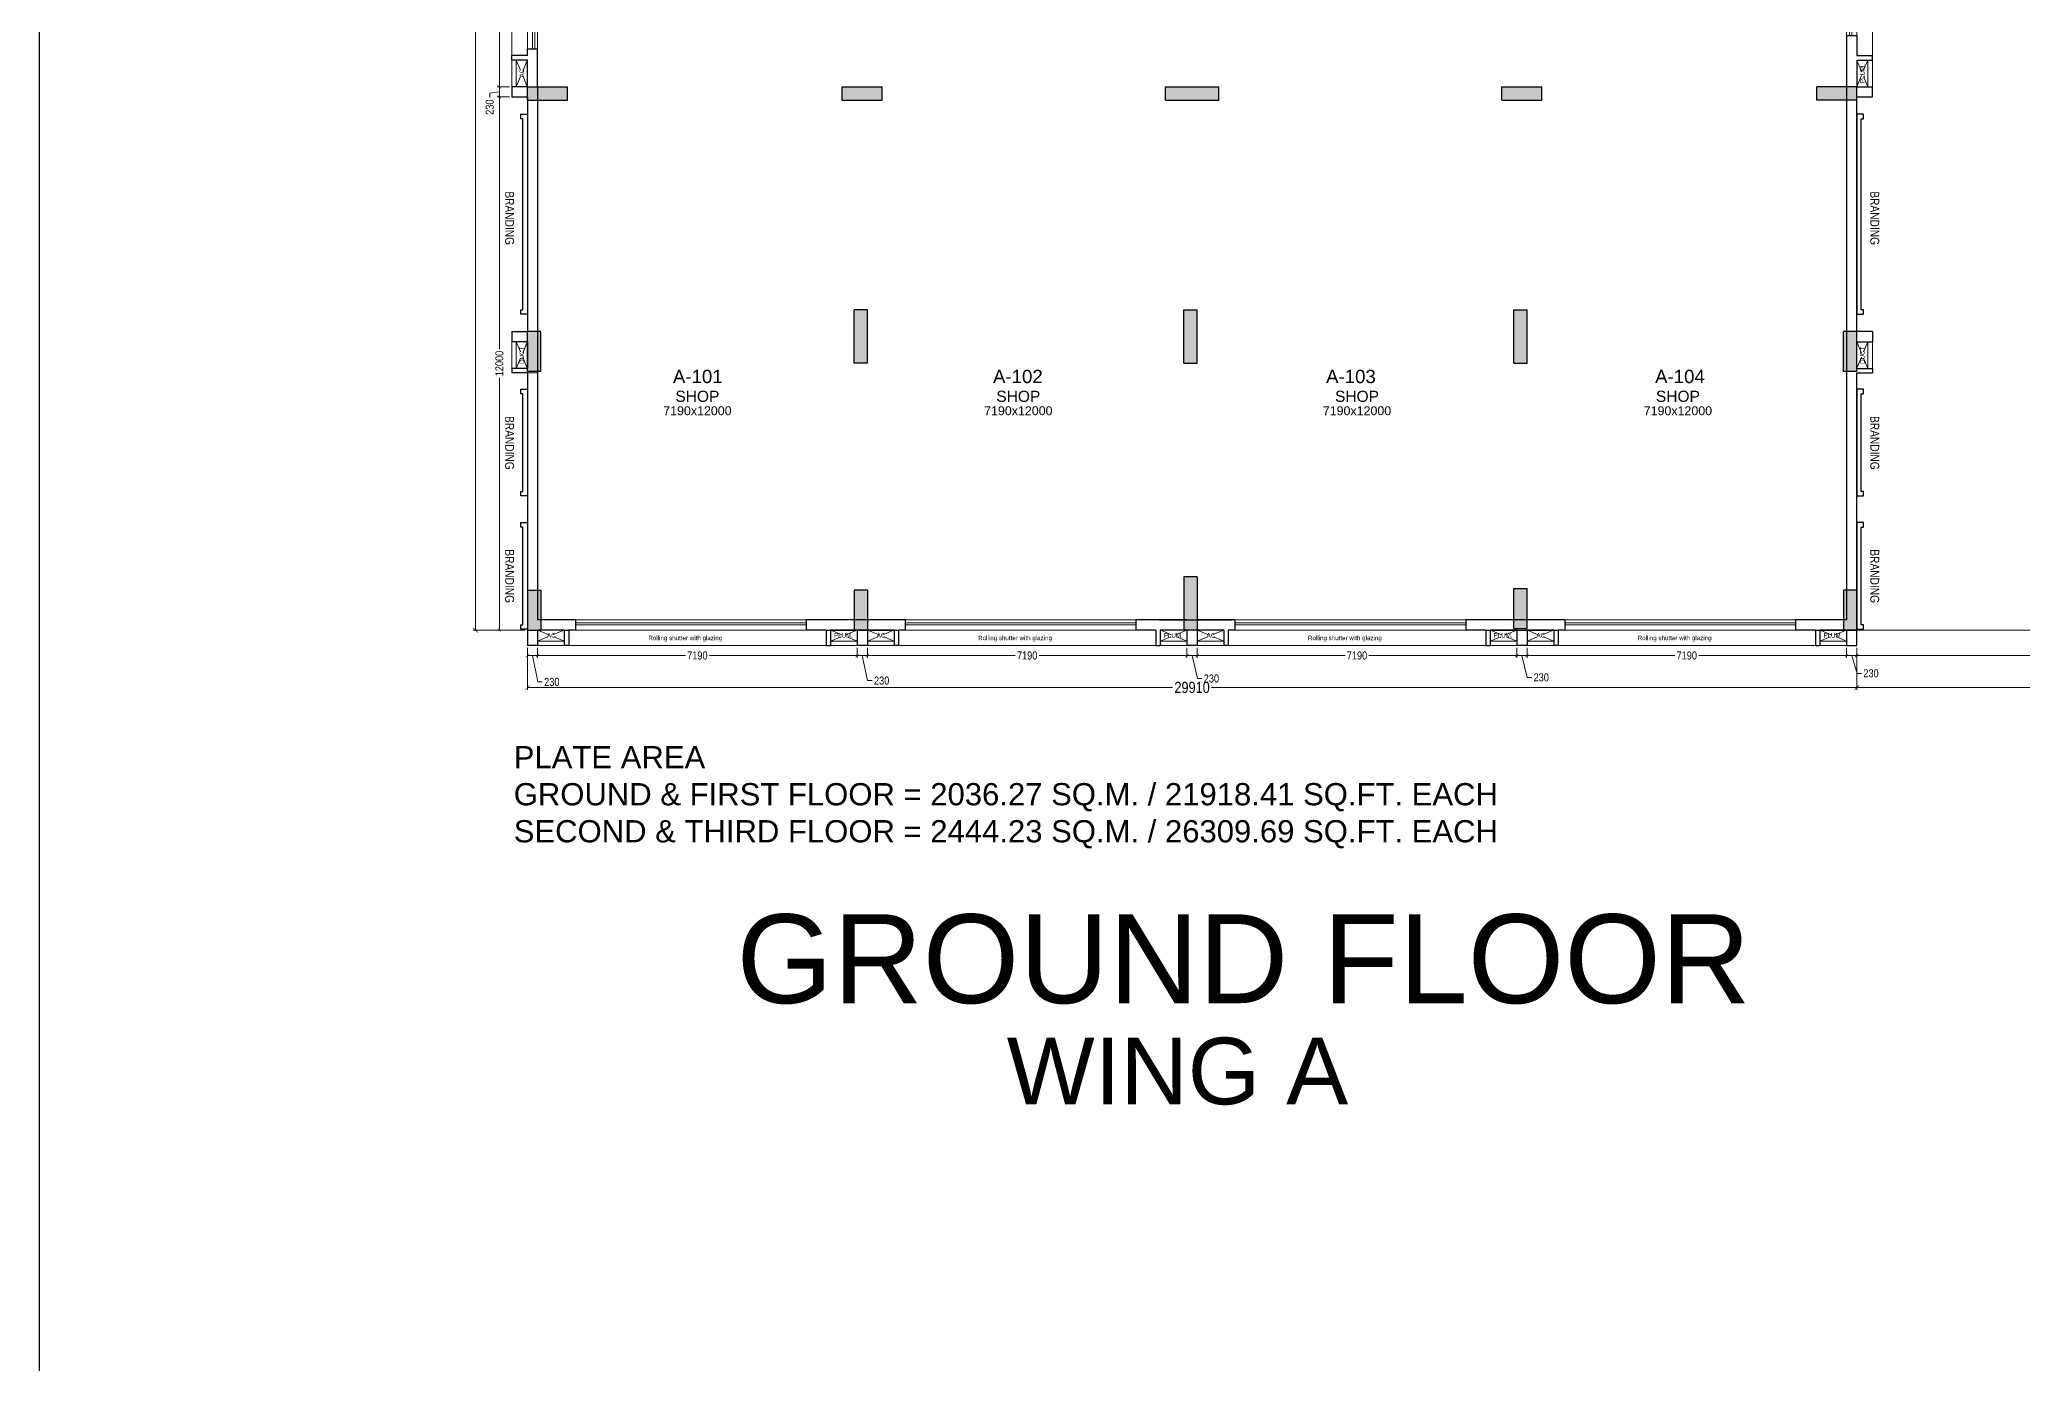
# Model space of a CAD drawing. Header units: metres. Extents: x 9819 to 10514, y 4405 to 4599.
# Drawn here: x 9907.86 to 9952.47, y 4502.13 to 4531.92 of the extents above; entities that cross this region are included whole.
import ezdxf
from ezdxf.enums import TextEntityAlignment as Align

# ---------------------------------------------------------------- set-up
doc = ezdxf.new("R2010")
doc.units = ezdxf.units.M
doc.header["$MEASUREMENT"] = 0
doc.header["$PDMODE"] = 35
doc.header["$PDSIZE"] = 0.3
doc.linetypes.add('HIDDEN', pattern=[0.375, 0.25, -0.125])
for name, color, linetype in [('A_COL. NO', 4, 'Continuous'), ('A_SIGNAGE', 171, 'Continuous'), ('STRU. COL.', 1, 'Continuous')]:
    doc.layers.add(name, color=color, linetype=linetype)
for name, color, linetype, lineweight in [('A_COMMENTS', 3, 'Continuous', 0), ('A_DOOR-WIN', 23, 'Continuous', 9), ('A_DOTTED', 8, 'HIDDEN', 0), ('A_EXT DIM', 7, 'Continuous', 5), ('A_FURN', 43, 'Continuous', 9), ('A_LEDGE', 252, 'Continuous', 15), ('A_SHOP NO.', 113, 'Continuous', 5), ('A_SILL 0.09', 9, 'Continuous', 9), ('A_SILL 0.25', 25, 'Continuous', 15), ('A_STAIRS', 21, 'Continuous', 9), ('A_TEXT', 7, 'Continuous', 5), ('A_WALL', 7, 'Continuous', 30)]:
    doc.layers.add(name, color=color, linetype=linetype, lineweight=lineweight)
doc.layers.get('A_COL. NO').off()
doc.styles.add('A', font='ARIALN.TTF')
doc.styles.get("Standard").update_dxf_attribs({"font": 'arial.ttf'})
doc.dimstyles.new('DIM IN MM', dxfattribs={"dimtxt": 0.18, "dimasz": 0.075, "dimexe": 0.05, "dimexo": 0.05, "dimgap": 0.05, "dimtad": 0, "dimdec": 0, "dimlfac": 1000, "dimzin": 3, "dimdsep": 46, "dimtxsty": 'A', "dimblk1": 'ARCHTICK', "dimblk2": 'ARCHTICK', "dimsah": 1, "dimcen": 0, "dimclrd": 256, "dimclre": 256, "dimclrt": 256, "dimadec": 0, "dimazin": 0, "dimtfac": 1, "dimtdec": 0, "dimtofl": 0, "dimtmove": 1, "dimatfit": 3, "dimfxl": 1, "dimtolj": 1, "dimtzin": 0, "dimlwd": -1, "dimlwe": -1, "dimarcsym": 0})
doc.dimstyles.new('DIM IN MM LARGE', dxfattribs={"dimtxt": 0.25, "dimasz": 0.1, "dimexe": 0.05, "dimexo": 0.05, "dimgap": 0.05, "dimtad": 0, "dimdec": 0, "dimlfac": 1000, "dimzin": 3, "dimdsep": 46, "dimtxsty": 'A', "dimblk1": 'ARCHTICK', "dimblk2": 'ARCHTICK', "dimsah": 1, "dimcen": 0, "dimclrd": 256, "dimclre": 256, "dimclrt": 256, "dimadec": 0, "dimazin": 0, "dimtfac": 1, "dimtdec": 0, "dimtofl": 0, "dimtmove": 2, "dimatfit": 3, "dimfxl": 1, "dimtolj": 1, "dimtzin": 0, "dimlwd": -1, "dimlwe": -1, "dimarcsym": 0})

# ---------------------------------------------------------------- blocks, each defined once
blk = doc.blocks.new('Typical shops Gr.')
at = {"layer": 'A_DOOR-WIN'}
for p, q in [((30.095, -1.08), (30.095, -5.08)), ((30.145, -1.08), (30.145, -5.08)), ((0.465, -5.38), (0.465, -1.38)), ((0.515, -5.38), (0.515, -1.38))]:
    blk.add_line(p, q, dxfattribs=at)
at = {"layer": 'A_DOTTED'}
for p, q in [((0.1, -0.83), (0.35, -0.23)), ((0.1, -0.23), (0.35, -0.83)), ((30.51, -0.23), (30.26, -0.83)), ((30.51, -0.83), (30.26, -0.23)), ((0.1, -6.23), (0.35, -5.63)), ((0.1, -5.63), (0.35, -6.23)), ((30.51, -5.63), (30.26, -6.23)), ((30.51, -6.23), (30.26, -5.63))]:
    blk.add_line(p, q, dxfattribs=at)
at = {"layer": 'A_LEDGE'}
for p, q in [((0, -0.83), (0, -0.23)), ((0.1, -0.83), (0.1, -0.23)), ((30.51, -0.83), (30.51, -0.23)), ((30.61, -0.83), (30.61, -0.23)), ((0, -5.63), (0, -6.23)), ((0.1, -5.63), (0.1, -6.23)), ((30.51, -5.63), (30.51, -6.23)), ((30.61, -5.63), (30.61, -6.23))]:
    blk.add_line(p, q, dxfattribs=at)
at = {"layer": 'A_SILL 0.09'}
for p, q in [((30.03, -5.08), (30.03, -1.08)), ((30.26, -1.08), (30.26, -5.08)), ((0.35, -5.38), (0.35, -1.38)), ((0.58, -1.38), (0.58, -5.38))]:
    blk.add_line(p, q, dxfattribs=at)
at = {"layer": 'A_STAIRS'}
for p, q in [((0, -5.53), (0, -0.93)), ((30.61, -5.53), (30.61, -0.93))]:
    blk.add_line(p, q, dxfattribs=at)
at = {"layer": 'A_WALL'}
for p, q in [((0, -0.23), (0, 0)), ((30.61, 0), (30.61, -0.23)), ((0.35, -0.23), (0, -0.23)), ((0.35, -0.83), (0.35, -0.23)), ((0.58, -1.38), (0.58, -0.23)), ((30.03, -0.23), (30.03, -1.08)), ((30.26, -0.23), (30.61, -0.23)), ((30.26, -0.23), (30.26, -0.83)), ((0.35, -0.83), (0, -0.83)), ((0, -0.83), (0, -0.93)), ((30.26, -0.83), (30.61, -0.83)), ((30.61, -0.83), (30.61, -0.93)), ((0.35, -0.93), (0, -0.93)), ((0.35, -1.38), (0.35, -0.93)), ((30.26, -1.08), (30.03, -1.08)), ((30.26, -0.93), (30.61, -0.93)), ((30.26, -0.93), (30.26, -1.08)), ((0.58, -1.38), (0.35, -1.38)), ((30.03, -5.08), (30.03, -6.23)), ((30.03, -5.08), (30.26, -5.08)), ((30.26, -5.08), (30.26, -5.53)), ((0.35, -5.53), (0, -5.53)), ((0, -5.63), (0, -5.53)), ((0.35, -5.63), (0, -5.63)), ((0.35, -5.53), (0.35, -5.38)), ((0.35, -5.38), (0.58, -5.38)), ((0.35, -6.23), (0.35, -5.63)), ((0.58, -6.23), (0.58, -5.38)), ((30.26, -5.53), (30.61, -5.53)), ((30.26, -5.63), (30.26, -6.23)), ((30.26, -5.63), (30.61, -5.63)), ((30.61, -5.63), (30.61, -5.53)), ((0.35, -6.23), (0, -6.23)), ((30.26, -6.23), (30.61, -6.23))]:
    blk.add_line(p, q, dxfattribs=at)
at = {"layer": 'A_TEXT'}
for s, p in [('PLUM.', (0.274, -0.523)), ('AC', (30.436, -0.531)), ('Rolling shutter with glazing', (0.282, -3.034)), ('Rolling shutter with glazing', (30.399, -3.428)), ('PLUM.', (30.434, -5.936)), ('AC', (0.274, -5.923))]:
    blk.add_text(s, height=0.1, rotation=90, dxfattribs=at).set_placement(p, align=Align.CENTER)
for s, height, p in [('SHOP', 0.25, (7.92, -2.855)), ('SHOP', 0.25, (22.837, -2.855)), ('14840x6000', 0.2, (7.92, -3.155)), ('14840x6000', 0.2, (22.821, -3.155))]:
    blk.add_text(s, height=height, dxfattribs=at).set_placement(p, align=Align.CENTER)
blk = doc.blocks.new('Front shops Gr.')
at = {"layer": 'A_DOOR-WIN'}
for p, q in [((6.04, -11.835), (0.85, -11.835)), ((6.04, -11.885), (0.85, -11.885)), ((13.46, -11.835), (8.27, -11.835)), ((13.46, -11.885), (8.27, -11.885))]:
    blk.add_line(p, q, dxfattribs=at)
at = {"layer": 'A_DOTTED'}
for p, q in [((0.6, -12.25), (0, -12)), ((0, -12.25), (0.6, -12)), ((6.59, -12.25), (7.19, -12)), ((7.19, -12.25), (6.59, -12)), ((7.42, -12.25), (8.02, -12)), ((8.02, -12.25), (7.42, -12)), ((14.01, -12.25), (14.61, -12)), ((14.61, -12.25), (14.01, -12))]:
    blk.add_line(p, q, dxfattribs=at)
at = {"layer": 'A_LEDGE'}
for p, q in [((0.6, -12.25), (0, -12.25)), ((0.6, -12.35), (0, -12.35)), ((6.59, -12.25), (7.19, -12.25)), ((6.59, -12.35), (7.19, -12.35)), ((8.02, -12.25), (7.42, -12.25)), ((8.02, -12.35), (7.42, -12.35)), ((14.01, -12.25), (14.61, -12.25)), ((14.01, -12.35), (14.61, -12.35))]:
    blk.add_line(p, q, dxfattribs=at)
at = {"layer": 'A_SILL 0.09'}
for p, q in [((0.85, -11.77), (6.04, -11.77)), ((6.04, -12), (0.85, -12)), ((8.27, -11.77), (13.46, -11.77)), ((13.46, -12), (8.27, -12))]:
    blk.add_line(p, q, dxfattribs=at)
at = {"layer": 'A_STAIRS'}
for p, q in [((0.7, -12.35), (6.49, -12.35)), ((8.12, -12.35), (13.91, -12.35))]:
    blk.add_line(p, q, dxfattribs=at)
at = {"layer": 'A_WALL'}
for p, q in [((0.85, -11.77), (0, -11.77)), ((0, -12), (0, -12.35)), ((0.6, -12), (0, -12)), ((0.6, -12), (0.6, -12.35)), ((0.85, -12), (0.7, -12)), ((0.7, -12), (0.7, -12.35)), ((0.85, -11.77), (0.85, -12)), ((6.04, -11.77), (6.04, -12)), ((7.49, -11.77), (6.04, -11.77)), ((6.49, -12), (6.04, -12)), ((6.49, -12), (6.49, -12.35)), ((7.19, -12), (6.59, -12)), ((6.59, -12), (6.59, -12.35)), ((7.19, -12), (7.19, -12.35)), ((8.02, -12), (7.42, -12)), ((7.42, -12), (7.42, -12.35)), ((8.27, -11.77), (7.49, -11.77)), ((8.02, -12), (8.02, -12.35)), ((8.27, -12), (8.12, -12)), ((8.12, -12), (8.12, -12.35)), ((8.27, -11.77), (8.27, -12)), ((13.46, -11.77), (13.46, -12)), ((14.61, -11.77), (13.46, -11.77)), ((13.91, -12), (13.46, -12)), ((13.91, -12), (13.91, -12.35)), ((14.61, -12), (14.01, -12)), ((14.01, -12), (14.01, -12.35)), ((14.61, -12), (14.61, -12.35)), ((0, -12.35), (-0.23, -12.35)), ((0.7, -12.35), (0.6, -12.35)), ((6.49, -12.35), (6.59, -12.35)), ((7.42, -12.35), (7.19, -12.35)), ((8.12, -12.35), (8.02, -12.35)), ((13.91, -12.35), (14.01, -12.35))]:
    blk.add_line(p, q, dxfattribs=at)
at = {"layer": 'A_TEXT'}
for s, height, p in [('SHOP', 0.25, (3.595, -6.863)), ('SHOP', 0.25, (10.815, -6.863)), ('7190x12000', 0.2, (3.595, -7.163)), ('7190x12000', 0.2, (10.815, -7.163)), ('AC', 0.1, (0.309, -12.169)), ('Rolling shutter with glazing', 0.1, (3.322, -12.227)), ('PLUM.', 0.1, (6.882, -12.169)), ('AC', 0.1, (7.729, -12.169)), ('Rolling shutter with glazing', 0.1, (10.742, -12.227)), ('PLUM.', 0.1, (14.302, -12.169))]:
    blk.add_text(s, height=height, dxfattribs=at).set_placement(p, align=Align.CENTER)
blk = doc.blocks.new('_ARCHTICK')
at = {"color": 0, "linetype": 'ByBlock', "const_width": 0.15}
blk.add_lwpolyline([(-0.5, -0.5), (0.5, 0.5)], dxfattribs=at)
blk = doc.blocks.new('*D263')
at = {"layer": 'A_EXT DIM', "transparency": 16777216}
for p, q in [((9918.433, 4536.864), (9918.153, 4536.864)), ((9918.203, 4536.864), (9918.203, 4534.135)), ((9918.203, 4530.864), (9918.203, 4533.594)), ((9918.433, 4530.864), (9918.153, 4530.864))]:
    blk.add_line(p, q, dxfattribs=at)
at = {"layer": 'Defpoints', "color": 0, "transparency": 16777216}
for p in [(9918.483, 4536.864), (9918.203, 4530.864), (9918.483, 4530.864)]:
    blk.add_point(p, dxfattribs=at)
at = {"layer": 'A_EXT DIM', "transparency": 16777216, "xscale": 0.075, "yscale": 0.075, "zscale": 0.075}
for p, rotation in [((9918.203, 4536.864), 90), ((9918.203, 4530.864), 270)]:
    blk.add_blockref('_ARCHTICK', p, dxfattribs=dict(at, rotation=rotation))
at = {"layer": 'A_EXT DIM', "transparency": 16777216, "insert": (9918.203, 4533.864), "char_height": 0.18, "attachment_point": 5, "rotation": 90, "style": 'A'}
blk.add_mtext('\\A1;6000', dxfattribs=at)
blk = doc.blocks.new('*D264')
at = {"layer": 'A_EXT DIM', "transparency": 16777216}
for p, q in [((9918.433, 4530.864), (9918.153, 4530.864)), ((9918.203, 4530.864), (9918.203, 4530.634)), ((9918.203, 4530.749), (9917.986, 4530.719)), ((9917.986, 4530.719), (9917.986, 4530.619)), ((9918.433, 4530.634), (9918.153, 4530.634))]:
    blk.add_line(p, q, dxfattribs=at)
at = {"layer": 'Defpoints', "color": 0, "transparency": 16777216}
for p in [(9918.483, 4530.864), (9918.203, 4530.634), (9918.483, 4530.634)]:
    blk.add_point(p, dxfattribs=at)
at = {"layer": 'A_EXT DIM', "transparency": 16777216, "xscale": 0.075, "yscale": 0.075, "zscale": 0.075}
for p, rotation in [((9918.203, 4530.864), 90), ((9918.203, 4530.634), 270)]:
    blk.add_blockref('_ARCHTICK', p, dxfattribs=dict(at, rotation=rotation))
at = {"layer": 'A_EXT DIM', "transparency": 16777216, "insert": (9917.986, 4530.405), "char_height": 0.18, "attachment_point": 5, "rotation": 90, "style": 'A'}
blk.add_mtext('\\A1;230', dxfattribs=at)
blk = doc.blocks.new('*D265')
at = {"layer": 'A_EXT DIM', "transparency": 16777216}
for p, q in [((9918.433, 4530.634), (9918.153, 4530.634)), ((9918.203, 4530.634), (9918.203, 4524.955)), ((9918.203, 4518.634), (9918.203, 4524.314)), ((9918.783, 4518.634), (9918.153, 4518.634))]:
    blk.add_line(p, q, dxfattribs=at)
at = {"layer": 'Defpoints', "color": 0, "transparency": 16777216}
for p in [(9918.483, 4530.634), (9918.203, 4518.634), (9918.833, 4518.634)]:
    blk.add_point(p, dxfattribs=at)
at = {"layer": 'A_EXT DIM', "transparency": 16777216, "xscale": 0.075, "yscale": 0.075, "zscale": 0.075}
for p, rotation in [((9918.203, 4530.634), 90), ((9918.203, 4518.634), 270)]:
    blk.add_blockref('_ARCHTICK', p, dxfattribs=dict(at, rotation=rotation))
at = {"layer": 'A_EXT DIM', "transparency": 16777216, "insert": (9918.203, 4524.634), "char_height": 0.18, "attachment_point": 5, "rotation": 90, "style": 'A'}
blk.add_mtext('\\A1;12000', dxfattribs=at)
blk = doc.blocks.new('*D266')
at = {"layer": 'A_EXT DIM', "transparency": 16777216}
for p, q in [((9918.833, 4518.234), (9918.833, 4518.012)), ((9918.833, 4518.062), (9919.063, 4518.062)), ((9918.948, 4518.062), (9919.069, 4517.468)), ((9919.063, 4518.234), (9919.063, 4518.012)), ((9919.069, 4517.468), (9919.169, 4517.468))]:
    blk.add_line(p, q, dxfattribs=at)
at = {"layer": 'Defpoints', "color": 0, "transparency": 16777216}
for p in [(9918.833, 4518.284), (9919.063, 4518.284), (9919.063, 4518.062)]:
    blk.add_point(p, dxfattribs=at)
at = {"layer": 'A_EXT DIM', "transparency": 16777216, "xscale": 0.075, "yscale": 0.075, "zscale": 0.075, "rotation": 180}
blk.add_blockref('_ARCHTICK', (9918.833, 4518.062), dxfattribs=at)
at = {"layer": 'A_EXT DIM', "transparency": 16777216, "xscale": 0.075, "yscale": 0.075, "zscale": 0.075}
blk.add_blockref('_ARCHTICK', (9919.063, 4518.062), dxfattribs=at)
at = {"layer": 'A_EXT DIM', "transparency": 16777216, "insert": (9919.383, 4517.468), "char_height": 0.18, "attachment_point": 5, "style": 'A'}
blk.add_mtext('\\A1;230', dxfattribs=at)
blk = doc.blocks.new('*D267')
at = {"layer": 'A_EXT DIM', "transparency": 16777216}
for p, q in [((9919.063, 4518.234), (9919.063, 4518.012)), ((9919.063, 4518.062), (9922.389, 4518.062)), ((9926.253, 4518.062), (9922.928, 4518.062)), ((9926.253, 4518.234), (9926.253, 4518.012))]:
    blk.add_line(p, q, dxfattribs=at)
at = {"layer": 'Defpoints', "color": 0, "transparency": 16777216}
for p in [(9919.063, 4518.284), (9926.253, 4518.284), (9926.253, 4518.062)]:
    blk.add_point(p, dxfattribs=at)
at = {"layer": 'A_EXT DIM', "transparency": 16777216, "xscale": 0.075, "yscale": 0.075, "zscale": 0.075, "rotation": 180}
blk.add_blockref('_ARCHTICK', (9919.063, 4518.062), dxfattribs=at)
at = {"layer": 'A_EXT DIM', "transparency": 16777216, "xscale": 0.075, "yscale": 0.075, "zscale": 0.075}
blk.add_blockref('_ARCHTICK', (9926.253, 4518.062), dxfattribs=at)
at = {"layer": 'A_EXT DIM', "transparency": 16777216, "insert": (9922.658, 4518.062), "char_height": 0.18, "attachment_point": 5, "style": 'A'}
blk.add_mtext('\\A1;7190', dxfattribs=at)
blk = doc.blocks.new('*D268')
at = {"layer": 'A_EXT DIM', "transparency": 16777216}
for p, q in [((9926.253, 4518.234), (9926.253, 4518.012)), ((9926.253, 4518.062), (9926.483, 4518.062)), ((9926.368, 4518.062), (9926.489, 4517.497)), ((9926.483, 4518.234), (9926.483, 4518.012)), ((9926.489, 4517.497), (9926.589, 4517.497))]:
    blk.add_line(p, q, dxfattribs=at)
at = {"layer": 'Defpoints', "color": 0, "transparency": 16777216}
for p in [(9926.253, 4518.284), (9926.483, 4518.284), (9926.483, 4518.062)]:
    blk.add_point(p, dxfattribs=at)
at = {"layer": 'A_EXT DIM', "transparency": 16777216, "xscale": 0.075, "yscale": 0.075, "zscale": 0.075, "rotation": 180}
blk.add_blockref('_ARCHTICK', (9926.253, 4518.062), dxfattribs=at)
at = {"layer": 'A_EXT DIM', "transparency": 16777216, "xscale": 0.075, "yscale": 0.075, "zscale": 0.075}
blk.add_blockref('_ARCHTICK', (9926.483, 4518.062), dxfattribs=at)
at = {"layer": 'A_EXT DIM', "transparency": 16777216, "insert": (9926.803, 4517.497), "char_height": 0.18, "attachment_point": 5, "style": 'A'}
blk.add_mtext('\\A1;230', dxfattribs=at)
blk = doc.blocks.new('*D269')
at = {"layer": 'A_EXT DIM', "transparency": 16777216}
for p, q in [((9926.483, 4518.234), (9926.483, 4518.012)), ((9926.483, 4518.062), (9929.809, 4518.062)), ((9933.673, 4518.062), (9930.348, 4518.062)), ((9933.673, 4518.234), (9933.673, 4518.012))]:
    blk.add_line(p, q, dxfattribs=at)
at = {"layer": 'Defpoints', "color": 0, "transparency": 16777216}
for p in [(9926.483, 4518.284), (9933.673, 4518.284), (9933.673, 4518.062)]:
    blk.add_point(p, dxfattribs=at)
at = {"layer": 'A_EXT DIM', "transparency": 16777216, "xscale": 0.075, "yscale": 0.075, "zscale": 0.075, "rotation": 180}
blk.add_blockref('_ARCHTICK', (9926.483, 4518.062), dxfattribs=at)
at = {"layer": 'A_EXT DIM', "transparency": 16777216, "xscale": 0.075, "yscale": 0.075, "zscale": 0.075}
blk.add_blockref('_ARCHTICK', (9933.673, 4518.062), dxfattribs=at)
at = {"layer": 'A_EXT DIM', "transparency": 16777216, "insert": (9930.078, 4518.062), "char_height": 0.18, "attachment_point": 5, "style": 'A'}
blk.add_mtext('\\A1;7190', dxfattribs=at)
blk = doc.blocks.new('*D270')
at = {"layer": 'A_EXT DIM', "transparency": 16777216}
for p, q in [((9933.673, 4518.234), (9933.673, 4518.012)), ((9933.673, 4518.062), (9933.903, 4518.062)), ((9933.788, 4518.062), (9933.909, 4517.545)), ((9933.903, 4518.234), (9933.903, 4518.012)), ((9933.909, 4517.545), (9934.009, 4517.545))]:
    blk.add_line(p, q, dxfattribs=at)
at = {"layer": 'Defpoints', "color": 0, "transparency": 16777216}
for p in [(9933.673, 4518.284), (9933.903, 4518.284), (9933.903, 4518.062)]:
    blk.add_point(p, dxfattribs=at)
at = {"layer": 'A_EXT DIM', "transparency": 16777216, "xscale": 0.075, "yscale": 0.075, "zscale": 0.075, "rotation": 180}
blk.add_blockref('_ARCHTICK', (9933.673, 4518.062), dxfattribs=at)
at = {"layer": 'A_EXT DIM', "transparency": 16777216, "xscale": 0.075, "yscale": 0.075, "zscale": 0.075}
blk.add_blockref('_ARCHTICK', (9933.903, 4518.062), dxfattribs=at)
at = {"layer": 'A_EXT DIM', "transparency": 16777216, "insert": (9934.223, 4517.545), "char_height": 0.18, "attachment_point": 5, "style": 'A'}
blk.add_mtext('\\A1;230', dxfattribs=at)
blk = doc.blocks.new('*D271')
at = {"layer": 'A_EXT DIM', "transparency": 16777216}
for p, q in [((9933.903, 4518.234), (9933.903, 4518.012)), ((9933.903, 4518.062), (9937.229, 4518.062)), ((9941.093, 4518.062), (9937.768, 4518.062)), ((9941.093, 4518.234), (9941.093, 4518.012))]:
    blk.add_line(p, q, dxfattribs=at)
at = {"layer": 'Defpoints', "color": 0, "transparency": 16777216}
for p in [(9933.903, 4518.284), (9941.093, 4518.284), (9941.093, 4518.062)]:
    blk.add_point(p, dxfattribs=at)
at = {"layer": 'A_EXT DIM', "transparency": 16777216, "xscale": 0.075, "yscale": 0.075, "zscale": 0.075, "rotation": 180}
blk.add_blockref('_ARCHTICK', (9933.903, 4518.062), dxfattribs=at)
at = {"layer": 'A_EXT DIM', "transparency": 16777216, "xscale": 0.075, "yscale": 0.075, "zscale": 0.075}
blk.add_blockref('_ARCHTICK', (9941.093, 4518.062), dxfattribs=at)
at = {"layer": 'A_EXT DIM', "transparency": 16777216, "insert": (9937.498, 4518.062), "char_height": 0.18, "attachment_point": 5, "style": 'A'}
blk.add_mtext('\\A1;7190', dxfattribs=at)
blk = doc.blocks.new('*D272')
at = {"layer": 'A_EXT DIM', "transparency": 16777216}
for p, q in [((9941.093, 4518.234), (9941.093, 4518.012)), ((9941.093, 4518.062), (9941.323, 4518.062)), ((9941.208, 4518.062), (9941.329, 4517.569)), ((9941.323, 4518.234), (9941.323, 4518.012)), ((9941.329, 4517.569), (9941.429, 4517.569))]:
    blk.add_line(p, q, dxfattribs=at)
at = {"layer": 'Defpoints', "color": 0, "transparency": 16777216}
for p in [(9941.093, 4518.284), (9941.323, 4518.284), (9941.323, 4518.062)]:
    blk.add_point(p, dxfattribs=at)
at = {"layer": 'A_EXT DIM', "transparency": 16777216, "xscale": 0.075, "yscale": 0.075, "zscale": 0.075, "rotation": 180}
blk.add_blockref('_ARCHTICK', (9941.093, 4518.062), dxfattribs=at)
at = {"layer": 'A_EXT DIM', "transparency": 16777216, "xscale": 0.075, "yscale": 0.075, "zscale": 0.075}
blk.add_blockref('_ARCHTICK', (9941.323, 4518.062), dxfattribs=at)
at = {"layer": 'A_EXT DIM', "transparency": 16777216, "insert": (9941.643, 4517.569), "char_height": 0.18, "attachment_point": 5, "style": 'A'}
blk.add_mtext('\\A1;230', dxfattribs=at)
blk = doc.blocks.new('*D273')
at = {"layer": 'A_EXT DIM', "transparency": 16777216}
for p, q in [((9941.323, 4518.234), (9941.323, 4518.012)), ((9941.323, 4518.062), (9944.649, 4518.062)), ((9948.513, 4518.062), (9945.188, 4518.062)), ((9948.513, 4518.234), (9948.513, 4518.012))]:
    blk.add_line(p, q, dxfattribs=at)
at = {"layer": 'Defpoints', "color": 0, "transparency": 16777216}
for p in [(9941.323, 4518.284), (9948.513, 4518.284), (9948.513, 4518.062)]:
    blk.add_point(p, dxfattribs=at)
at = {"layer": 'A_EXT DIM', "transparency": 16777216, "xscale": 0.075, "yscale": 0.075, "zscale": 0.075, "rotation": 180}
blk.add_blockref('_ARCHTICK', (9941.323, 4518.062), dxfattribs=at)
at = {"layer": 'A_EXT DIM', "transparency": 16777216, "xscale": 0.075, "yscale": 0.075, "zscale": 0.075}
blk.add_blockref('_ARCHTICK', (9948.513, 4518.062), dxfattribs=at)
at = {"layer": 'A_EXT DIM', "transparency": 16777216, "insert": (9944.918, 4518.062), "char_height": 0.18, "attachment_point": 5, "style": 'A'}
blk.add_mtext('\\A1;7190', dxfattribs=at)
blk = doc.blocks.new('*D274')
at = {"layer": 'A_EXT DIM', "transparency": 16777216}
for p, q in [((9948.513, 4518.234), (9948.513, 4518.012)), ((9948.513, 4518.062), (9948.743, 4518.062)), ((9948.628, 4518.062), (9948.749, 4517.661)), ((9948.743, 4518.234), (9948.743, 4518.012)), ((9948.749, 4517.661), (9948.849, 4517.661))]:
    blk.add_line(p, q, dxfattribs=at)
at = {"layer": 'Defpoints', "color": 0, "transparency": 16777216}
for p in [(9948.513, 4518.284), (9948.743, 4518.284), (9948.743, 4518.062)]:
    blk.add_point(p, dxfattribs=at)
at = {"layer": 'A_EXT DIM', "transparency": 16777216, "xscale": 0.075, "yscale": 0.075, "zscale": 0.075, "rotation": 180}
blk.add_blockref('_ARCHTICK', (9948.513, 4518.062), dxfattribs=at)
at = {"layer": 'A_EXT DIM', "transparency": 16777216, "xscale": 0.075, "yscale": 0.075, "zscale": 0.075}
blk.add_blockref('_ARCHTICK', (9948.743, 4518.062), dxfattribs=at)
at = {"layer": 'A_EXT DIM', "transparency": 16777216, "insert": (9949.063, 4517.661), "char_height": 0.18, "attachment_point": 5, "style": 'A'}
blk.add_mtext('\\A1;230', dxfattribs=at)
blk = doc.blocks.new('*D275')
at = {"layer": 'A_EXT DIM', "transparency": 16777216}
for p, q in [((9948.743, 4518.234), (9948.743, 4518.012)), ((9948.743, 4518.062), (9956.323, 4518.062)), ((9964.543, 4518.062), (9956.964, 4518.062)), ((9964.543, 4518.234), (9964.543, 4518.012))]:
    blk.add_line(p, q, dxfattribs=at)
at = {"layer": 'Defpoints', "color": 0, "transparency": 16777216}
for p in [(9948.743, 4518.284), (9964.543, 4518.284), (9964.543, 4518.062)]:
    blk.add_point(p, dxfattribs=at)
at = {"layer": 'A_EXT DIM', "transparency": 16777216, "xscale": 0.075, "yscale": 0.075, "zscale": 0.075, "rotation": 180}
blk.add_blockref('_ARCHTICK', (9948.743, 4518.062), dxfattribs=at)
at = {"layer": 'A_EXT DIM', "transparency": 16777216, "xscale": 0.075, "yscale": 0.075, "zscale": 0.075}
blk.add_blockref('_ARCHTICK', (9964.543, 4518.062), dxfattribs=at)
at = {"layer": 'A_EXT DIM', "transparency": 16777216, "insert": (9956.643, 4518.062), "char_height": 0.18, "attachment_point": 5, "style": 'A'}
blk.add_mtext('\\A1;15800', dxfattribs=at)
blk = doc.blocks.new('*D217')
at = {"layer": 'A_EXT DIM', "transparency": 16777216}
for p, q in [((9918.153, 4586.714), (9917.617, 4586.714)), ((9917.667, 4586.714), (9917.667, 4553.11)), ((9917.667, 4518.634), (9917.667, 4552.238)), ((9918.153, 4518.634), (9917.617, 4518.634))]:
    blk.add_line(p, q, dxfattribs=at)
at = {"layer": 'Defpoints', "color": 0, "transparency": 16777216}
for p in [(9918.203, 4586.714), (9917.667, 4518.634), (9918.203, 4518.634)]:
    blk.add_point(p, dxfattribs=at)
at = {"layer": 'A_EXT DIM', "transparency": 16777216, "xscale": 0.1, "yscale": 0.1, "zscale": 0.1}
for p, rotation in [((9917.667, 4586.714), 90), ((9917.667, 4518.634), 270)]:
    blk.add_blockref('_ARCHTICK', p, dxfattribs=dict(at, rotation=rotation))
at = {"layer": 'A_EXT DIM', "transparency": 16777216, "insert": (9917.667, 4552.674), "char_height": 0.25, "attachment_point": 5, "rotation": 90, "style": 'A'}
blk.add_mtext('\\A1;68080', dxfattribs=at)
blk = doc.blocks.new('*D218')
at = {"layer": 'A_EXT DIM', "transparency": 16777216}
for p, q in [((9918.833, 4518.012), (9918.833, 4517.293)), ((9948.743, 4518.012), (9948.743, 4517.293)), ((9918.833, 4517.343), (9933.351, 4517.343)), ((9948.743, 4517.343), (9934.225, 4517.343))]:
    blk.add_line(p, q, dxfattribs=at)
at = {"layer": 'Defpoints', "color": 0, "transparency": 16777216}
for p in [(9918.833, 4518.062), (9948.743, 4518.062), (9948.743, 4517.343)]:
    blk.add_point(p, dxfattribs=at)
at = {"layer": 'A_EXT DIM', "transparency": 16777216, "xscale": 0.1, "yscale": 0.1, "zscale": 0.1, "rotation": 180}
blk.add_blockref('_ARCHTICK', (9918.833, 4517.343), dxfattribs=at)
at = {"layer": 'A_EXT DIM', "transparency": 16777216, "xscale": 0.1, "yscale": 0.1, "zscale": 0.1}
blk.add_blockref('_ARCHTICK', (9948.743, 4517.343), dxfattribs=at)
at = {"layer": 'A_EXT DIM', "transparency": 16777216, "insert": (9933.788, 4517.343), "char_height": 0.25, "attachment_point": 5, "style": 'A'}
blk.add_mtext('\\A1;29910', dxfattribs=at)
blk = doc.blocks.new('*D219')
at = {"layer": 'A_EXT DIM', "transparency": 16777216}
for p, q in [((9948.743, 4518.012), (9948.743, 4517.293)), ((9964.543, 4518.012), (9964.543, 4517.293)), ((9948.743, 4517.343), (9956.218, 4517.343)), ((9964.543, 4517.343), (9957.069, 4517.343))]:
    blk.add_line(p, q, dxfattribs=at)
at = {"layer": 'Defpoints', "color": 0, "transparency": 16777216}
for p in [(9948.743, 4518.062), (9964.543, 4518.062), (9964.543, 4517.343)]:
    blk.add_point(p, dxfattribs=at)
at = {"layer": 'A_EXT DIM', "transparency": 16777216, "xscale": 0.1, "yscale": 0.1, "zscale": 0.1, "rotation": 180}
blk.add_blockref('_ARCHTICK', (9948.743, 4517.343), dxfattribs=at)
at = {"layer": 'A_EXT DIM', "transparency": 16777216, "xscale": 0.1, "yscale": 0.1, "zscale": 0.1}
blk.add_blockref('_ARCHTICK', (9964.543, 4517.343), dxfattribs=at)
at = {"layer": 'A_EXT DIM', "transparency": 16777216, "insert": (9956.643, 4517.343), "char_height": 0.25, "attachment_point": 5, "style": 'A'}
blk.add_mtext('\\A1;15800', dxfattribs=at)
blk = doc.blocks.new('col')
at = {"linetype": 'Continuous'}
blk.add_hatch(color=256, dxfattribs=at).paths.add_polyline_path([(0, 0), (1, 0), (1, 1), (0, 1), (0, 0)])
at = {"linetype": 'Continuous', "lineweight": 25}
for p, q in [((0, 1), (1, 1)), ((0, 1), (0, 0)), ((1, 1), (1, 0)), ((0, 0), (1, 0))]:
    blk.add_line(p, q, dxfattribs=at)
blk = doc.blocks.new('WING-A REVISEC COL.')
at = {"layer": 'STRU. COL.', "zscale": 0.23}
for p, xscale, yscale, rotation in [((5371.299, -8895.446), -0.9, 0.3, 180), ((5378.384, -8895.446), -0.9, 0.3, 180), ((5385.654, -8895.446), -1.2, 0.3, 180), ((5393.224, -8895.446), -0.9, 0.3, 180), ((5401.209, -8895.446), 0.9, 0.3, 180), ((5378.949, -8900.471), 0.3, 1.2, 180), ((5386.369, -8901.671), 1.200000000000002, 0.3000000000000004, 90), ((5393.789, -8901.671), 1.200000000000002, 0.3000000000000004, 90), ((5371.599, -8900.956), 0.3, 0.9, 180), ((5401.209, -8900.956), 0.3, 0.9, 180), ((5393.789, -8907.642), 0.9000000000000018, 0.3000000000000004, 90)]:
    blk.add_blockref('col', p, dxfattribs=dict(at, xscale=xscale, yscale=yscale, rotation=rotation))
for p, xscale, yscale in [((5386.369, -8907.676), -0.3, 1.2), ((5371.299, -8907.676), 0.3, 0.9), ((5378.949, -8907.676), -0.3, 0.9), ((5401.209, -8907.676), -0.3, 0.9)]:
    blk.add_blockref('col', p, dxfattribs=dict(at, xscale=xscale, yscale=yscale))

msp = doc.modelspace()

# ---------------------------------------------------------------- linework, layer by layer
at = {"lineweight": 0}
msp.add_line((9918.8334, 4524.4244), (9919.0634, 4524.4244), dxfattribs=at)
for p, q in [((9933.0511, 4518.8644), (9934.6811, 4518.8644)), ((9919.6634, 4518.6344), (9919.7634, 4518.6344)), ((9925.5534, 4518.6344), (9927.1834, 4518.6344)), ((9940.3934, 4518.6344), (9942.0234, 4518.6344)), ((9947.8134, 4518.6344), (9948.7434, 4518.6344))]:
    msp.add_line(p, q)
msp.add_lwpolyline([(9907.8601, 4599.1913), (10513.7871, 4599.1913), (10513.7871, 4405.0688), (9907.8601, 4405.0688)], close=True)
at = {"layer": 'A_COMMENTS'}
for points in [[(9918.5834, 4531.4644), (9918.8334, 4531.4644), (9918.8334, 4530.8644), (9918.5834, 4530.8644)], [(9948.9934, 4531.4644), (9948.7434, 4531.4644), (9948.7434, 4530.8644), (9948.9934, 4530.8644)], [(9918.5834, 4525.1244), (9918.8334, 4525.1244), (9918.8334, 4524.5244), (9918.5834, 4524.5244)], [(9948.9934, 4525.1244), (9948.7434, 4525.1244), (9948.7434, 4524.5244), (9948.9934, 4524.5244)], [(9919.0634, 4518.3844), (9919.6634, 4518.3844), (9919.6634, 4518.6344), (9919.0634, 4518.6344)], [(9925.6534, 4518.6344), (9926.2534, 4518.6344), (9926.2534, 4518.3844), (9925.6534, 4518.3844)], [(9926.4834, 4518.3844), (9927.0834, 4518.3844), (9927.0834, 4518.6344), (9926.4834, 4518.6344)], [(9933.0734, 4518.6344), (9933.6734, 4518.6344), (9933.6734, 4518.3844), (9933.0734, 4518.3844)], [(9933.9034, 4518.3844), (9934.5034, 4518.3844), (9934.5034, 4518.6344), (9933.9034, 4518.6344)], [(9940.4934, 4518.6344), (9941.0934, 4518.6344), (9941.0934, 4518.3844), (9940.4934, 4518.3844)], [(9941.3234, 4518.3844), (9941.9234, 4518.3844), (9941.9234, 4518.6344), (9941.3234, 4518.6344)], [(9947.9134, 4518.6344), (9948.5134, 4518.6344), (9948.5134, 4518.3844), (9947.9134, 4518.3844)]]:
    msp.add_lwpolyline(points, close=True, dxfattribs=at)
at = {"layer": 'A_DOTTED'}
for p, q in [((9918.5834, 4524.5244), (9918.8334, 4525.1244)), ((9918.5834, 4525.1244), (9918.8334, 4524.5244)), ((9948.9934, 4524.5244), (9948.7434, 4525.1244)), ((9948.9934, 4525.1244), (9948.7434, 4524.5244))]:
    msp.add_line(p, q, dxfattribs=at)
at = {"layer": 'A_LEDGE'}
for p, q in [((9918.4834, 4524.5244), (9918.4834, 4525.1244)), ((9918.5834, 4524.5244), (9918.5834, 4525.1244)), ((9948.9934, 4524.5244), (9948.9934, 4525.1244)), ((9949.0934, 4524.5244), (9949.0934, 4525.1244))]:
    msp.add_line(p, q, dxfattribs=at)
at = {"layer": 'A_SIGNAGE', "color": 6}
for points in [[(9918.8334, 4525.7444), (9918.6834, 4525.7444), (9918.6834, 4525.8444), (9918.7334, 4525.8444), (9918.7334, 4530.1444), (9918.6834, 4530.1444), (9918.6834, 4530.2444), (9918.8334, 4530.2444)], [(9948.7434, 4525.7444), (9948.8934, 4525.7444), (9948.8934, 4525.8444), (9948.8434, 4525.8444), (9948.8434, 4530.1444), (9948.8934, 4530.1444), (9948.8934, 4530.2444), (9948.7434, 4530.2444)], [(9918.8334, 4521.6544), (9918.6834, 4521.6544), (9918.6834, 4521.7544), (9918.7334, 4521.7544), (9918.7334, 4523.9544), (9918.6834, 4523.9544), (9918.6834, 4524.0544), (9918.8334, 4524.0544)], [(9948.7434, 4521.6544), (9948.8934, 4521.6544), (9948.8934, 4521.7544), (9948.8434, 4521.7544), (9948.8434, 4523.9544), (9948.8934, 4523.9544), (9948.8934, 4524.0544), (9948.7434, 4524.0544)], [(9918.8334, 4518.6544), (9918.6834, 4518.6544), (9918.6834, 4518.7544), (9918.7334, 4518.7544), (9918.7334, 4520.9544), (9918.6834, 4520.9544), (9918.6834, 4521.0544), (9918.8334, 4521.0544)], [(9948.7434, 4518.6544), (9948.8934, 4518.6544), (9948.8934, 4518.7544), (9948.8434, 4518.7544), (9948.8434, 4520.9544), (9948.8934, 4520.9544), (9948.8934, 4521.0544), (9948.7434, 4521.0544)]]:
    msp.add_lwpolyline(points, close=True, dxfattribs=at)
at = {"layer": 'A_SILL 0.25'}
msp.add_line((9948.7434, 4518.6344), (9964.5434, 4518.6344), dxfattribs=at)
at = {"layer": 'A_WALL'}
for p, q in [((9918.4834, 4530.8644), (9918.4834, 4530.6344)), ((9919.0634, 4530.8644), (9919.0634, 4518.8644)), ((9948.5134, 4530.8644), (9948.5134, 4518.8644)), ((9949.0934, 4530.6344), (9949.0934, 4530.8644)), ((9918.4834, 4530.6344), (9918.8334, 4530.6344)), ((9918.8334, 4530.6344), (9918.8334, 4525.3544)), ((9948.7434, 4525.3544), (9948.7434, 4530.6344)), ((9948.7434, 4530.6344), (9949.0934, 4530.6344)), ((9918.4834, 4525.3544), (9918.4834, 4525.1244)), ((9918.4834, 4525.3544), (9918.8334, 4525.3544)), ((9918.8334, 4525.1244), (9918.4834, 4525.1244)), ((9918.8334, 4525.1244), (9918.8334, 4524.5244)), ((9949.0934, 4525.3544), (9948.7434, 4525.3544)), ((9948.7434, 4524.5244), (9948.7434, 4525.1244)), ((9948.7434, 4525.1244), (9949.0934, 4525.1244)), ((9949.0934, 4525.3544), (9949.0934, 4525.1244)), ((9918.8334, 4524.5244), (9918.4834, 4524.5244)), ((9918.4834, 4524.5244), (9918.4834, 4524.4244)), ((9918.8334, 4524.4244), (9918.4834, 4524.4244)), ((9918.8334, 4524.4244), (9918.8334, 4518.2844)), ((9948.7434, 4524.5244), (9949.0934, 4524.5244)), ((9948.7434, 4518.2844), (9948.7434, 4524.4244)), ((9948.7434, 4524.4244), (9949.0934, 4524.4244)), ((9949.0934, 4524.5244), (9949.0934, 4524.4244)), ((9948.5134, 4518.2844), (9948.7434, 4518.2844))]:
    msp.add_line(p, q, dxfattribs=at)

# ---------------------------------------------------------------- block references
at = {"layer": 'A_COL. NO'}
msp.add_blockref('WING-A REVISEC COL.', (4547.5343, 13426.31), dxfattribs=at)
at = {"layer": 'A_FURN'}
msp.add_blockref('Typical shops Gr.', (9918.4834, 4537.0944), dxfattribs=at)
at = {"layer": 'A_WALL'}
for p in [(9919.0634, 4530.6344), (9933.9034, 4530.6344)]:
    msp.add_blockref('Front shops Gr.', p, dxfattribs=at)

# ---------------------------------------------------------------- texts
at = {"layer": 'A_SHOP NO.'}
for s, p in [('A-101', (9922.6669, 4524.1932)), ('A-102', (9929.8683, 4524.1932)), ('A-103', (9937.3619, 4524.1932)), ('A-104', (9944.7636, 4524.1932))]:
    msp.add_text(s, height=0.3, dxfattribs=at).set_placement(p, align=Align.CENTER)
at = {"layer": 'A_SIGNAGE', "color": 6, "char_height": 0.2, "rotation": 270, "style": 'A'}
for insert, attachment_point in [((9918.5334, 4527.301), 3), ((9949.0434, 4527.301), 9), ((9918.5334, 4522.2433), 3), ((9949.0434, 4522.2433), 9), ((9918.5334, 4519.2433), 3), ((9949.0434, 4519.2433), 9)]:
    msp.add_mtext_dynamic_manual_height_columns('BRANDING', width=1.232295, gutter_width=1, heights=[0], dxfattribs=dict(at, insert=insert, attachment_point=attachment_point))
at = {"layer": 'A_TEXT'}
for p in [(9918.7595, 4524.8189), (9948.9172, 4524.8189)]:
    msp.add_text('DUCT', height=0.1, rotation=90, dxfattribs=at).set_placement(p, align=Align.CENTER)
msp.add_text('GROUND FLOOR', height=2, dxfattribs=at).set_placement((9934.9446, 4510.2372), align=Align.CENTER)
at = {"layer": 'A_TEXT', "insert": (9929.5562, 4516.0238), "char_height": 0.5, "width": 22.060278, "attachment_point": 2}
msp.add_mtext('\\pxql;PLATE AREA \\PGROUND & FIRST FLOOR = 2036.27 SQ.M. / 21918.41 SQ.FT. EACH\\PSECOND & THIRD FLOOR = 2444.23 SQ.M. / 26309.69 SQ.FT. EACH', dxfattribs=at)
at = {"layer": 'A_TEXT', "insert": (9929.1709, 4509.4601), "char_height": 1.5, "attachment_point": 1}
msp.add_mtext_dynamic_manual_height_columns('\\pxqc;WING A', width=8.576109, gutter_width=1, heights=[0], dxfattribs=at)

# ---------------------------------------------------------------- dimensions: what is measured, and where the dimension line sits
at = {"layer": 'A_EXT DIM'}
for base, p1, p2, dimstyle, picture, middle in [((9917.6671, 4518.6344), (9918.2031, 4586.7144), (9918.2031, 4518.6344), 'DIM IN MM LARGE', '*D217', (9917.6671, 4552.6744)), ((9918.2031, 4530.8644), (9918.4834, 4536.8644), (9918.4834, 4530.8644), 'DIM IN MM', '*D263', (9918.2031, 4533.8644)), ((9918.2031, 4518.6344), (9918.4834, 4530.6344), (9918.8334, 4518.6344), 'DIM IN MM', '*D265', (9918.2031, 4524.6344))]:
    dim = msp.add_linear_dim(base=base, p1=p1, p2=p2, angle=90, dimstyle=dimstyle, override={"dimpost": '\\X'}, dxfattribs=at)
    dim.commit()
    dim.dimension.update_dxf_attribs({"geometry": picture, "text_midpoint": middle})
dim = msp.add_linear_dim(base=(9918.2031, 4530.6344), p1=(9918.4834, 4530.8644), p2=(9918.4834, 4530.6344), angle=90, dimstyle='DIM IN MM', override={"dimpost": '\\X'}, dxfattribs=at)
dim.commit()
dim.dimension.update_dxf_attribs({"geometry": '*D264', "text_midpoint": (9917.9862, 4530.569), "dimtype": 128})
for base, p1, p2, picture, middle in [((9919.0634, 4518.0616), (9918.8334, 4518.2844), (9919.0634, 4518.2844), '*D266', (9919.2186, 4517.4677)), ((9926.4834, 4518.0616), (9926.2534, 4518.2844), (9926.4834, 4518.2844), '*D268', (9926.6386, 4517.4966)), ((9933.9034, 4518.0616), (9933.6734, 4518.2844), (9933.9034, 4518.2844), '*D270', (9934.0586, 4517.5455)), ((9941.3234, 4518.0616), (9941.0934, 4518.2844), (9941.3234, 4518.2844), '*D272', (9941.4786, 4517.569))]:
    dim = msp.add_linear_dim(base=base, p1=p1, p2=p2, dimstyle='DIM IN MM', override={"dimpost": '\\X'}, dxfattribs=at)
    dim.commit()
    dim.dimension.update_dxf_attribs({"geometry": picture, "text_midpoint": middle, "dimtype": 128})
for base, p1, p2, dimstyle, picture, middle in [((9926.2534, 4518.0616), (9919.0634, 4518.2844), (9926.2534, 4518.2844), 'DIM IN MM', '*D267', (9922.6584, 4518.0616)), ((9933.6734, 4518.0616), (9926.4834, 4518.2844), (9933.6734, 4518.2844), 'DIM IN MM', '*D269', (9930.0784, 4518.0616)), ((9941.0934, 4518.0616), (9933.9034, 4518.2844), (9941.0934, 4518.2844), 'DIM IN MM', '*D271', (9937.4984, 4518.0616)), ((9948.5134, 4518.0616), (9941.3234, 4518.2844), (9948.5134, 4518.2844), 'DIM IN MM', '*D273', (9944.9184, 4518.0616)), ((9948.7434, 4518.0616), (9948.5134, 4518.2844), (9948.7434, 4518.2844), 'DIM IN MM', '*D274', (9948.8986, 4517.6609)), ((9964.5434, 4518.0616), (9948.7434, 4518.2844), (9964.5434, 4518.2844), 'DIM IN MM', '*D275', (9956.6434, 4518.0616)), ((9948.7434, 4517.3426), (9918.8334, 4518.0616), (9948.7434, 4518.0616), 'DIM IN MM LARGE', '*D218', (9933.7884, 4517.3426)), ((9964.5434, 4517.3426), (9948.7434, 4518.0616), (9964.5434, 4518.0616), 'DIM IN MM LARGE', '*D219', (9956.6434, 4517.3426))]:
    dim = msp.add_linear_dim(base=base, p1=p1, p2=p2, dimstyle=dimstyle, override={"dimpost": '\\X'}, dxfattribs=at)
    dim.commit()
    dim.dimension.update_dxf_attribs({"geometry": picture, "text_midpoint": middle})

doc.saveas('drawing.dxf')
